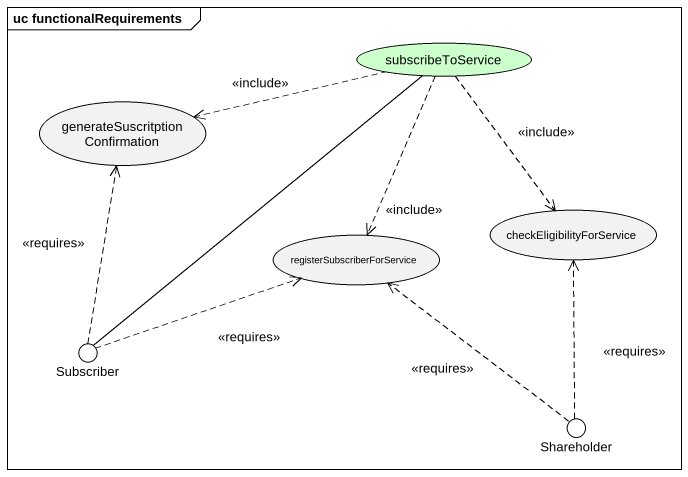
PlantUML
@startuml
mainframe uc functionalRequirements
usecase subscribeToService #CCFFCC
usecase "generateSuscritptionConfirmation" as generateSuscritptionConfirma
usecase checkEligibilityForService
usecase registerSubscriberForService
() Subscriber
() Shareholder
subscribeToService .left.> generateSuscritptionConfirma : <<include>>
subscribeToService ..> checkEligibilityForService : <<include>>
subscribeToService ..> registerSubscriberForService : <<include>>
Subscriber -up- subscribeToService
Subscriber .up.> generateSuscritptionConfirma : <<requires>>
Subscriber .right.> registerSubscriberForService : <<requires>>
Shareholder .up.> checkEligibilityForService : <<requires>>
Shareholder .up.> registerSubscriberForService : <<requires>>
@enduml
